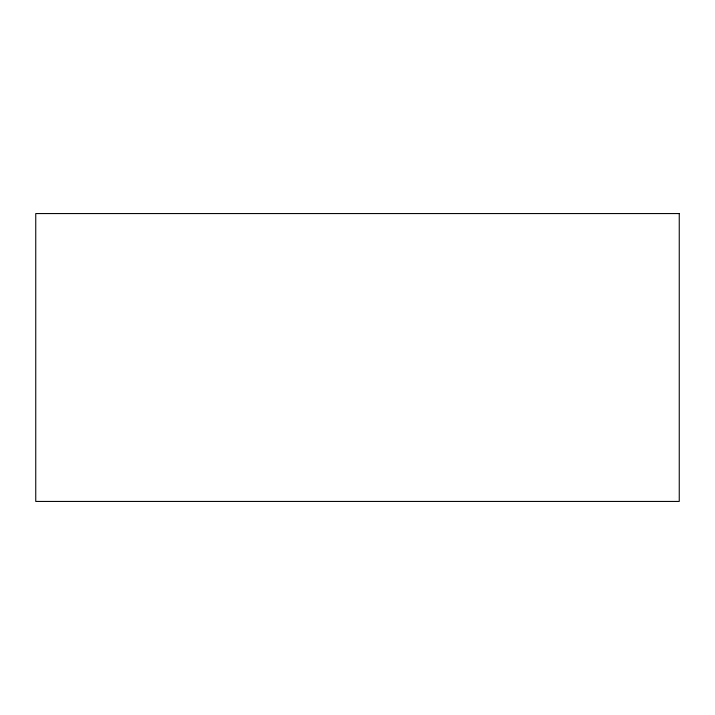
<?xml version="1.0" encoding="UTF-8"?>
<svg xmlns="http://www.w3.org/2000/svg" width="715" height="715" viewBox="0 0 715 715"><rect width="100%" height="100%" fill="white"/><g stroke="black" fill="none" stroke-linecap="round" stroke-linejoin="round"><path stroke-width="1.07" d="M679.25 213.562L35.75 213.562L35.75 501.438L679.25 501.438L679.25 213.562"/></g></svg>
